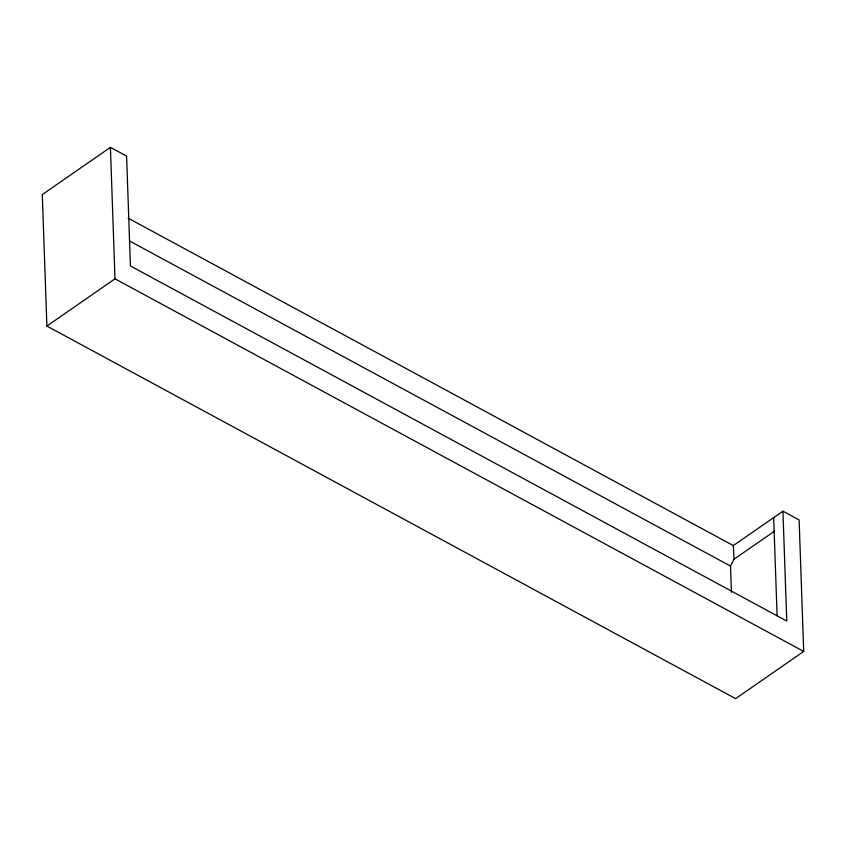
<?xml version="1.0" encoding="UTF-8"?>
<svg xmlns="http://www.w3.org/2000/svg" width="846" height="846" viewBox="0 0 846 846"><rect width="100%" height="100%" fill="white"/><g stroke="black" fill="none" stroke-linecap="round" stroke-linejoin="round"><path stroke-width="1.27" d="M731.43 592.253L730.521 566.09L734.064 559.195L774.629 531.077M782.931 511.185L786.769 621.049L130.432 265.961L126.593 156.098L110.414 147.352L42.3 194.569L46.89 326.059L735.586 698.648L803.7 651.431L799.11 519.941L782.931 511.185L733.323 545.585L734.064 559.195M46.89 326.059L115.003 278.831L110.414 147.352M128.095 218.141L733.323 545.585M129.47 240.92L730.521 566.09M115.003 278.831L803.7 651.431M773.678 517.604L777.104 615.698"/></g></svg>
